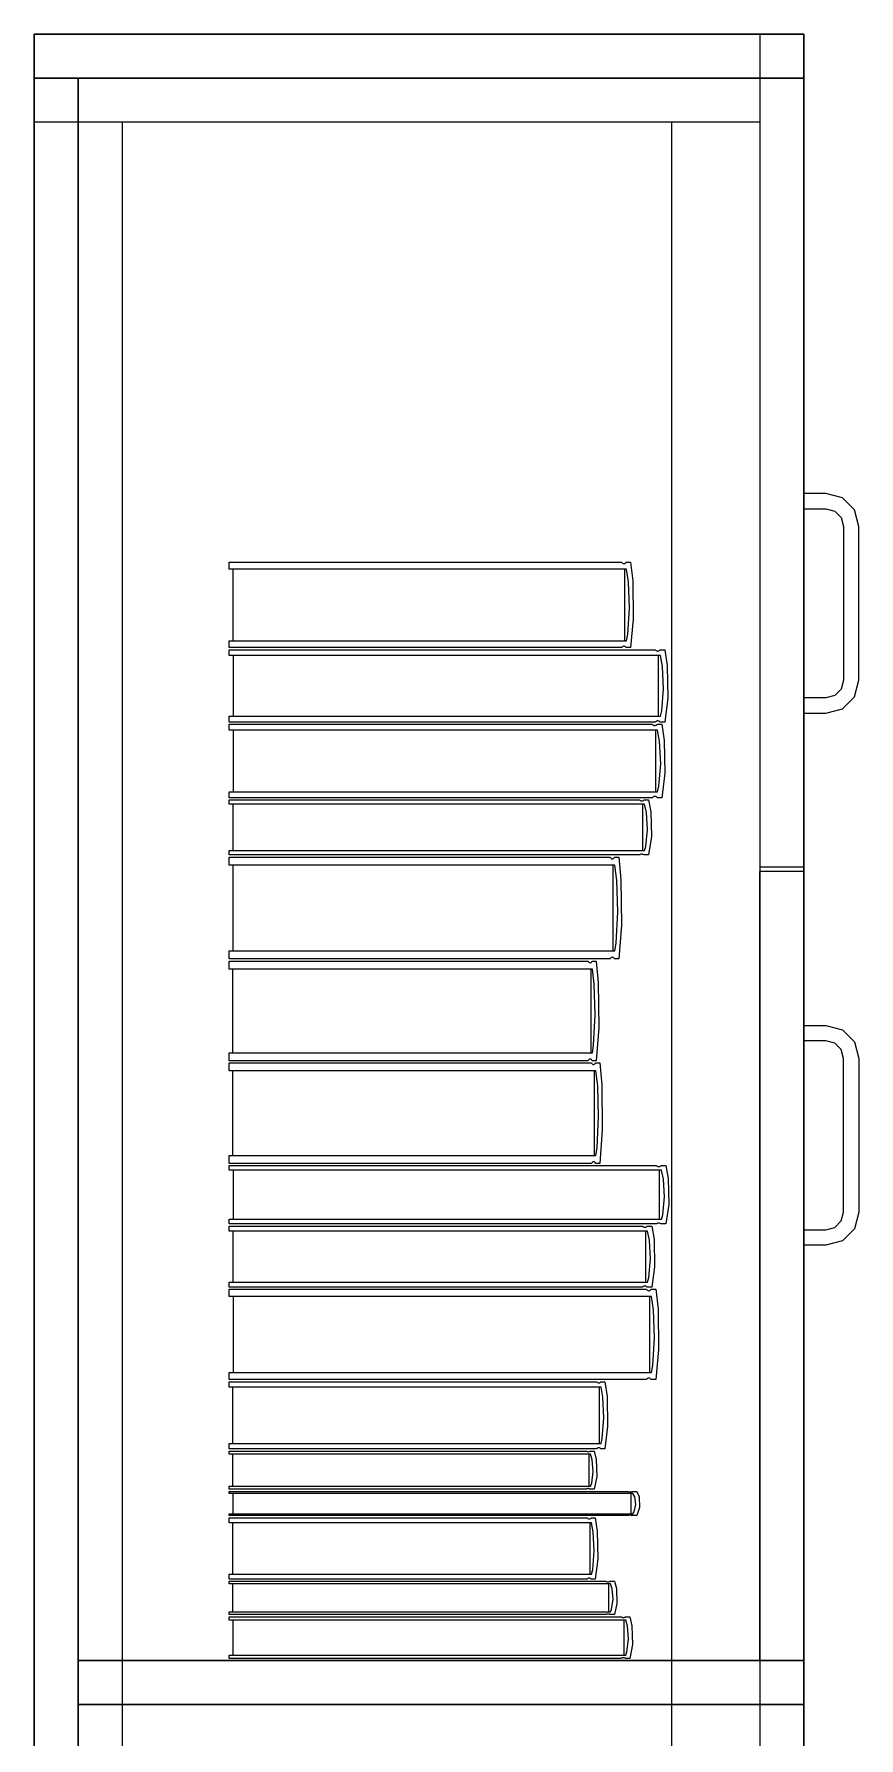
# Model space of a CAD drawing. Header units: inches. Extents: x -19 to 5698, y -728 to 92.
# Drawn here: x 292.311 to 292.686, y 19.689 to 20.464 of the extents above; entities that cross this region are included whole.
import ezdxf

# ---------------------------------------------------------------- set-up
doc = ezdxf.new("R2010")
doc.units = ezdxf.units.IN
doc.header["$MEASUREMENT"] = 0
doc.set_wipeout_variables(frame=1)
doc.linetypes.add('Wipeout_Contour', pattern=[1, 0, -1])
doc.layers.add('Interior - Mobiliario', color=7, linetype='Continuous')

msp = doc.modelspace()

# ---------------------------------------------------------------- linework, layer by layer
at = {"layer": 'Interior - Mobiliario', "color": 175, "linetype": 'Continuous', "lineweight": 13}
for p, q in [((292.33073, 20.44376), (292.64073, 20.44376)), ((292.33073, 18.98376), (292.33073, 20.44376)), ((292.64073, 20.44376), (292.64073, 18.98376)), ((292.35073, 20.42376), (292.60073, 20.42376)), ((292.60073, 20.42376), (292.64073, 20.42376)), ((292.67073, 20.25476), (292.66073, 20.25476)), ((292.66073, 20.25476), (292.66073, 20.24776)), ((292.66073, 20.24776), (292.67073, 20.24776)), ((292.67823, 20.25275), (292.67073, 20.25476)), ((292.67073, 20.24776), (292.67473, 20.24668)), ((292.68372, 20.24726), (292.67823, 20.25275)), ((292.67473, 20.24668), (292.67766, 20.24376)), ((292.67766, 20.24376), (292.67873, 20.23976)), ((292.68573, 20.23976), (292.68372, 20.24726)), ((292.67873, 20.23976), (292.67873, 20.16976)), ((292.68573, 20.16976), (292.68573, 20.23976)), ((292.39938, 20.22037), (292.39938, 20.22348)), ((292.39938, 20.22348), (292.57791, 20.22348)), ((292.58009, 20.22037), (292.39938, 20.22037)), ((292.40121, 20.18772), (292.40121, 20.22037)), ((292.57791, 20.22348), (292.57806, 20.22327)), ((292.57806, 20.22327), (292.5783, 20.22305)), ((292.5783, 20.22305), (292.57855, 20.2229)), ((292.57855, 20.2229), (292.57882, 20.22283)), ((292.57882, 20.22283), (292.57908, 20.22284)), ((292.57908, 20.22284), (292.57935, 20.22293)), ((292.57918, 20.22037), (292.57918, 20.18772)), ((292.57935, 20.22293), (292.5796, 20.22309)), ((292.5796, 20.22309), (292.57983, 20.22333)), ((292.57983, 20.22333), (292.57993, 20.22348)), ((292.57993, 20.22348), (292.58192, 20.22348)), ((292.58093, 20.21455), (292.58009, 20.22037)), ((292.58192, 20.22348), (292.58291, 20.21496)), ((292.58139, 20.20259), (292.58093, 20.21455)), ((292.58291, 20.21496), (292.58314, 20.19757)), ((292.58063, 20.19067), (292.58139, 20.20259)), ((292.58314, 20.19757), (292.58192, 20.18461)), ((292.39938, 20.18461), (292.39938, 20.18772)), ((292.39938, 20.18772), (292.58009, 20.18772)), ((292.58009, 20.18772), (292.58063, 20.19067)), ((292.57791, 20.18461), (292.39938, 20.18461)), ((292.39938, 20.18098), (292.39938, 20.18361)), ((292.39938, 20.18361), (292.59315, 20.18361)), ((292.59551, 20.18098), (292.39938, 20.18098)), ((292.40137, 20.15337), (292.40137, 20.18098)), ((292.57801, 20.18476), (292.57791, 20.18461)), ((292.57824, 20.185), (292.57801, 20.18476)), ((292.57849, 20.18516), (292.57824, 20.185)), ((292.57876, 20.18525), (292.57849, 20.18516)), ((292.57903, 20.18526), (292.57876, 20.18525)), ((292.57929, 20.18519), (292.57903, 20.18526)), ((292.57955, 20.18504), (292.57929, 20.18519)), ((292.57978, 20.18482), (292.57955, 20.18504)), ((292.57993, 20.18461), (292.57978, 20.18482)), ((292.58192, 20.18461), (292.57993, 20.18461)), ((292.59315, 20.18361), (292.59331, 20.18343)), ((292.59331, 20.18343), (292.59357, 20.18325)), ((292.59357, 20.18325), (292.59384, 20.18312)), ((292.59384, 20.18312), (292.59413, 20.18306)), ((292.59413, 20.18306), (292.59442, 20.18307)), ((292.59442, 20.18307), (292.59471, 20.18314)), ((292.59452, 20.18098), (292.59452, 20.15337)), ((292.59471, 20.18314), (292.59498, 20.18328)), ((292.59498, 20.18328), (292.59523, 20.18348)), ((292.59523, 20.18348), (292.59534, 20.18361)), ((292.59534, 20.18361), (292.5975, 20.18361)), ((292.59643, 20.17606), (292.59551, 20.18098)), ((292.5975, 20.18361), (292.59858, 20.1764)), ((292.59693, 20.16594), (292.59643, 20.17606)), ((292.59858, 20.1764), (292.59883, 20.1617)), ((292.5961, 20.15586), (292.59693, 20.16594)), ((292.67473, 20.16283), (292.67073, 20.16176)), ((292.67766, 20.16576), (292.67473, 20.16283)), ((292.67873, 20.16976), (292.67766, 20.16576)), ((292.68372, 20.16226), (292.68573, 20.16976)), ((292.59551, 20.15337), (292.5961, 20.15586)), ((292.59883, 20.1617), (292.5975, 20.15074)), ((292.67073, 20.16176), (292.66073, 20.16176)), ((292.66073, 20.16176), (292.66073, 20.15476)), ((292.66073, 20.15476), (292.67073, 20.15476)), ((292.67073, 20.15476), (292.67823, 20.15676)), ((292.67823, 20.15676), (292.68372, 20.16226)), ((292.39938, 20.15074), (292.39938, 20.15337)), ((292.39938, 20.15337), (292.59551, 20.15337)), ((292.59315, 20.15074), (292.39938, 20.15074)), ((292.39938, 20.14707), (292.39938, 20.14974)), ((292.39938, 20.14974), (292.59187, 20.14974)), ((292.59422, 20.14707), (292.39938, 20.14707)), ((292.40135, 20.11902), (292.40135, 20.14707)), ((292.59187, 20.14974), (292.59203, 20.14956)), ((292.59203, 20.14956), (292.59228, 20.14937)), ((292.59228, 20.14937), (292.59256, 20.14924)), ((292.59256, 20.14924), (292.59284, 20.14918)), ((292.59284, 20.14918), (292.59313, 20.14919)), ((292.59313, 20.14919), (292.59342, 20.14927)), ((292.59326, 20.15087), (292.59315, 20.15074)), ((292.59323, 20.14707), (292.59323, 20.11902)), ((292.59351, 20.15107), (292.59326, 20.15087)), ((292.59342, 20.14927), (292.59369, 20.14941)), ((292.59378, 20.15121), (292.59351, 20.15107)), ((292.59369, 20.14941), (292.59394, 20.14961)), ((292.59407, 20.15128), (292.59378, 20.15121)), ((292.59394, 20.14961), (292.59405, 20.14974)), ((292.59405, 20.14974), (292.59619, 20.14974)), ((292.59436, 20.15129), (292.59407, 20.15128)), ((292.59512, 20.14207), (292.59422, 20.14707)), ((292.59465, 20.15123), (292.59436, 20.15129)), ((292.59492, 20.1511), (292.59465, 20.15123)), ((292.59518, 20.15092), (292.59492, 20.1511)), ((292.59534, 20.15074), (292.59518, 20.15092)), ((292.5975, 20.15074), (292.59534, 20.15074)), ((292.59619, 20.14974), (292.59726, 20.14242)), ((292.59562, 20.13179), (292.59512, 20.14207)), ((292.59726, 20.14242), (292.59751, 20.12748)), ((292.5948, 20.12155), (292.59562, 20.13179)), ((292.59751, 20.12748), (292.59619, 20.11634)), ((292.39938, 20.11634), (292.39938, 20.11902)), ((292.39938, 20.11902), (292.59422, 20.11902)), ((292.59187, 20.11634), (292.39938, 20.11634)), ((292.59198, 20.11647), (292.59187, 20.11634)), ((292.59222, 20.11668), (292.59198, 20.11647)), ((292.5925, 20.11682), (292.59222, 20.11668)), ((292.59278, 20.1169), (292.5925, 20.11682)), ((292.59307, 20.1169), (292.59278, 20.1169)), ((292.59336, 20.11684), (292.59307, 20.1169)), ((292.59363, 20.11671), (292.59336, 20.11684)), ((292.59388, 20.11652), (292.59363, 20.11671)), ((292.59405, 20.11634), (292.59388, 20.11652)), ((292.59619, 20.11634), (292.59405, 20.11634)), ((292.59422, 20.11902), (292.5948, 20.12155)), ((292.39938, 20.11334), (292.39938, 20.11534)), ((292.39938, 20.11534), (292.58596, 20.11534)), ((292.58824, 20.11334), (292.39938, 20.11334)), ((292.40129, 20.09229), (292.40129, 20.11334)), ((292.58596, 20.11534), (292.58611, 20.11521)), ((292.58611, 20.11521), (292.58636, 20.11507)), ((292.58636, 20.11507), (292.58663, 20.11497)), ((292.58663, 20.11497), (292.5869, 20.11493)), ((292.5869, 20.11493), (292.58718, 20.11493)), ((292.58718, 20.11493), (292.58746, 20.11499)), ((292.58728, 20.11334), (292.58728, 20.09229)), ((292.58746, 20.11499), (292.58772, 20.1151)), ((292.58772, 20.1151), (292.58796, 20.11525)), ((292.58796, 20.11525), (292.58807, 20.11534)), ((292.58807, 20.11534), (292.59014, 20.11534)), ((292.58911, 20.10959), (292.58824, 20.11334)), ((292.5896, 20.10187), (292.58911, 20.10959)), ((292.59014, 20.11534), (292.59119, 20.10985)), ((292.59119, 20.10985), (292.59142, 20.09864)), ((292.5888, 20.09419), (292.5896, 20.10187)), ((292.58824, 20.09229), (292.5888, 20.09419)), ((292.59142, 20.09864), (292.59014, 20.09029)), ((292.39938, 20.09029), (292.39938, 20.09229)), ((292.39938, 20.09229), (292.58824, 20.09229)), ((292.58596, 20.09029), (292.39938, 20.09029)), ((292.39938, 20.08558), (292.39938, 20.08929)), ((292.39938, 20.08929), (292.57269, 20.08929)), ((292.57481, 20.08558), (292.39938, 20.08558)), ((292.40116, 20.04668), (292.40116, 20.08558)), ((292.57269, 20.08929), (292.57284, 20.08904)), ((292.57284, 20.08904), (292.57306, 20.08877)), ((292.57306, 20.08877), (292.57331, 20.0886)), ((292.57331, 20.0886), (292.57357, 20.08851)), ((292.57357, 20.08851), (292.57383, 20.08852)), ((292.57383, 20.08852), (292.57409, 20.08863)), ((292.57392, 20.08558), (292.57392, 20.04668)), ((292.57409, 20.08863), (292.57433, 20.08882)), ((292.57433, 20.08882), (292.57455, 20.08911)), ((292.57455, 20.08911), (292.57465, 20.08929)), ((292.57465, 20.08929), (292.57658, 20.08929)), ((292.57562, 20.07865), (292.57481, 20.08558)), ((292.57658, 20.08929), (292.57755, 20.07913)), ((292.58606, 20.09038), (292.58596, 20.09029)), ((292.5863, 20.09054), (292.58606, 20.09038)), ((292.58657, 20.09064), (292.5863, 20.09054)), ((292.58684, 20.0907), (292.58657, 20.09064)), ((292.58712, 20.0907), (292.58684, 20.0907)), ((292.5874, 20.09066), (292.58712, 20.0907)), ((292.58767, 20.09056), (292.5874, 20.09066)), ((292.58791, 20.09042), (292.58767, 20.09056)), ((292.58807, 20.09029), (292.58791, 20.09042)), ((292.59014, 20.09029), (292.58807, 20.09029)), ((292.57607, 20.06439), (292.57562, 20.07865)), ((292.57755, 20.07913), (292.57777, 20.05842)), ((292.66073, 20.08476), (292.64073, 20.08476)), ((292.66073, 20.08276), (292.64073, 20.08276)), ((292.57533, 20.05019), (292.57607, 20.06439)), ((292.57777, 20.05842), (292.57658, 20.04298)), ((292.39938, 20.04298), (292.39938, 20.04668)), ((292.39938, 20.04668), (292.57481, 20.04668)), ((292.57481, 20.04668), (292.57533, 20.05019)), ((292.57269, 20.04298), (292.39938, 20.04298)), ((292.39938, 20.03835), (292.39938, 20.04198)), ((292.39938, 20.04198), (292.56264, 20.04198)), ((292.56464, 20.03835), (292.39938, 20.03835)), ((292.40105, 20.00032), (292.40105, 20.03835)), ((292.56264, 20.04198), (292.56278, 20.04173)), ((292.56278, 20.04173), (292.563, 20.04148)), ((292.563, 20.04148), (292.56323, 20.0413)), ((292.56323, 20.0413), (292.56347, 20.04122)), ((292.56347, 20.04122), (292.56372, 20.04123)), ((292.56372, 20.04123), (292.56396, 20.04133)), ((292.5638, 20.03835), (292.5638, 20.00032)), ((292.56396, 20.04133), (292.56419, 20.04153)), ((292.56419, 20.04153), (292.5644, 20.0418)), ((292.5644, 20.0418), (292.56449, 20.04198)), ((292.56449, 20.04198), (292.56631, 20.04198)), ((292.5654, 20.03157), (292.56464, 20.03835)), ((292.56631, 20.04198), (292.56722, 20.03205)), ((292.57279, 20.04316), (292.57269, 20.04298)), ((292.57301, 20.04344), (292.57279, 20.04316)), ((292.57326, 20.04363), (292.57301, 20.04344)), ((292.57351, 20.04374), (292.57326, 20.04363)), ((292.57377, 20.04375), (292.57351, 20.04374)), ((292.57403, 20.04367), (292.57377, 20.04375)), ((292.57428, 20.04349), (292.57403, 20.04367)), ((292.57451, 20.04323), (292.57428, 20.04349)), ((292.57465, 20.04298), (292.57451, 20.04323)), ((292.57658, 20.04298), (292.57465, 20.04298)), ((292.56583, 20.01763), (292.5654, 20.03157)), ((292.56722, 20.03205), (292.56743, 20.01179)), ((292.56513, 20.00375), (292.56583, 20.01763)), ((292.56743, 20.01179), (292.56631, 19.99669)), ((292.66073, 20.01276), (292.67073, 20.01276)), ((292.66073, 20.00576), (292.66073, 20.01276)), ((292.67073, 20.01276), (292.67823, 20.01075)), ((292.67823, 20.01075), (292.68372, 20.00526)), ((292.39938, 19.99669), (292.39938, 20.00032)), ((292.39938, 20.00032), (292.56464, 20.00032)), ((292.56464, 20.00032), (292.56513, 20.00375)), ((292.67073, 20.00576), (292.66073, 20.00576)), ((292.67473, 20.00468), (292.67073, 20.00576)), ((292.67766, 20.00176), (292.67473, 20.00468)), ((292.67873, 19.99776), (292.67766, 20.00176)), ((292.68372, 20.00526), (292.68573, 19.99776)), ((292.56264, 19.99669), (292.39938, 19.99669)), ((292.39938, 19.99203), (292.39938, 19.99569)), ((292.39938, 19.99569), (292.56418, 19.99569)), ((292.56619, 19.99203), (292.39938, 19.99203)), ((292.40107, 19.95362), (292.40107, 19.99203)), ((292.56274, 19.99687), (292.56264, 19.99669)), ((292.56295, 19.99714), (292.56274, 19.99687)), ((292.56318, 19.99734), (292.56295, 19.99714)), ((292.56342, 19.99744), (292.56318, 19.99734)), ((292.56366, 19.99745), (292.56342, 19.99744)), ((292.56391, 19.99737), (292.56366, 19.99745)), ((292.56414, 19.99719), (292.56391, 19.99737)), ((292.56435, 19.99694), (292.56414, 19.99719)), ((292.56418, 19.99569), (292.56432, 19.99545)), ((292.56432, 19.99545), (292.56453, 19.99519)), ((292.56449, 19.99669), (292.56435, 19.99694)), ((292.56631, 19.99669), (292.56449, 19.99669)), ((292.56453, 19.99519), (292.56477, 19.99501)), ((292.56477, 19.99501), (292.56501, 19.99493)), ((292.56501, 19.99493), (292.56526, 19.99494)), ((292.56526, 19.99494), (292.56551, 19.99504)), ((292.56535, 19.99203), (292.56535, 19.95362)), ((292.56551, 19.99504), (292.56574, 19.99524)), ((292.56574, 19.99524), (292.56595, 19.99552)), ((292.56595, 19.99552), (292.56604, 19.99569)), ((292.56604, 19.99569), (292.56788, 19.99569)), ((292.56696, 19.98519), (292.56619, 19.99203)), ((292.56788, 19.99569), (292.5688, 19.98566)), ((292.67873, 19.92776), (292.67873, 19.99776)), ((292.68573, 19.99776), (292.68573, 19.92776)), ((292.56739, 19.97111), (292.56696, 19.98519)), ((292.5688, 19.98566), (292.56901, 19.96521)), ((292.56669, 19.95709), (292.56739, 19.97111)), ((292.56901, 19.96521), (292.56788, 19.94997)), ((292.39938, 19.94997), (292.39938, 19.95362)), ((292.39938, 19.95362), (292.56619, 19.95362)), ((292.56619, 19.95362), (292.56669, 19.95709)), ((292.56418, 19.94997), (292.39938, 19.94997)), ((292.39938, 19.94684), (292.39938, 19.94897)), ((292.39938, 19.94897), (292.5936, 19.94897)), ((292.59597, 19.94684), (292.39938, 19.94684)), ((292.40137, 19.92452), (292.40137, 19.94684)), ((292.56427, 19.95014), (292.56418, 19.94997)), ((292.56448, 19.95042), (292.56427, 19.95014)), ((292.56472, 19.95061), (292.56448, 19.95042)), ((292.56496, 19.95072), (292.56472, 19.95061)), ((292.56521, 19.95073), (292.56496, 19.95072)), ((292.56545, 19.95065), (292.56521, 19.95073)), ((292.56569, 19.95047), (292.56545, 19.95065)), ((292.5659, 19.95021), (292.56569, 19.95047)), ((292.56604, 19.94997), (292.5659, 19.95021)), ((292.56788, 19.94997), (292.56604, 19.94997)), ((292.5936, 19.94897), (292.59376, 19.94882)), ((292.59376, 19.94882), (292.59402, 19.94867)), ((292.59402, 19.94867), (292.5943, 19.94857)), ((292.5943, 19.94857), (292.59459, 19.94852)), ((292.59459, 19.94852), (292.59488, 19.94853)), ((292.59488, 19.94853), (292.59517, 19.94859)), ((292.59498, 19.94684), (292.59498, 19.92452)), ((292.59517, 19.94859), (292.59544, 19.9487)), ((292.59544, 19.9487), (292.59569, 19.94886)), ((292.59569, 19.94886), (292.5958, 19.94897)), ((292.5958, 19.94897), (292.59796, 19.94897)), ((292.59689, 19.94286), (292.59597, 19.94684)), ((292.59796, 19.94897), (292.59905, 19.94314)), ((292.59739, 19.93468), (292.59689, 19.94286)), ((292.59905, 19.94314), (292.59929, 19.93126)), ((292.59656, 19.92654), (292.59739, 19.93468)), ((292.59929, 19.93126), (292.59796, 19.9224)), ((292.39938, 19.9224), (292.39938, 19.92452)), ((292.39938, 19.92452), (292.59597, 19.92452)), ((292.5936, 19.9224), (292.39938, 19.9224)), ((292.59371, 19.9225), (292.5936, 19.9224)), ((292.59396, 19.92266), (292.59371, 19.9225)), ((292.59424, 19.92277), (292.59396, 19.92266)), ((292.59452, 19.92283), (292.59424, 19.92277)), ((292.59482, 19.92284), (292.59452, 19.92283)), ((292.5951, 19.92279), (292.59482, 19.92284)), ((292.59538, 19.92269), (292.5951, 19.92279)), ((292.59564, 19.92254), (292.59538, 19.92269)), ((292.5958, 19.9224), (292.59564, 19.92254)), ((292.59796, 19.9224), (292.5958, 19.9224)), ((292.59597, 19.92452), (292.59656, 19.92654)), ((292.67473, 19.92083), (292.67766, 19.92376)), ((292.67766, 19.92376), (292.67873, 19.92776)), ((292.68573, 19.92776), (292.68372, 19.92026)), ((292.39938, 19.91918), (292.39938, 19.9214)), ((292.39938, 19.9214), (292.58733, 19.9214)), ((292.58962, 19.91918), (292.39938, 19.91918)), ((292.40131, 19.89594), (292.40131, 19.91918)), ((292.58733, 19.9214), (292.58748, 19.92125)), ((292.58748, 19.92125), (292.58773, 19.92109)), ((292.58773, 19.92109), (292.588, 19.92098)), ((292.588, 19.92098), (292.58828, 19.92093)), ((292.58828, 19.92093), (292.58856, 19.92094)), ((292.58856, 19.92094), (292.58884, 19.921)), ((292.58866, 19.91918), (292.58866, 19.89594)), ((292.58884, 19.921), (292.5891, 19.92112)), ((292.5891, 19.92112), (292.58935, 19.92129)), ((292.58935, 19.92129), (292.58945, 19.9214)), ((292.58945, 19.9214), (292.59154, 19.9214)), ((292.5905, 19.91504), (292.58962, 19.91918)), ((292.59099, 19.90652), (292.5905, 19.91504)), ((292.59154, 19.9214), (292.59259, 19.91533)), ((292.59259, 19.91533), (292.59283, 19.90295)), ((292.66073, 19.91976), (292.67073, 19.91976)), ((292.66073, 19.91276), (292.66073, 19.91976)), ((292.67073, 19.91976), (292.67473, 19.92083)), ((292.67823, 19.91476), (292.67073, 19.91276)), ((292.68372, 19.92026), (292.67823, 19.91476)), ((292.59019, 19.89804), (292.59099, 19.90652)), ((292.67073, 19.91276), (292.66073, 19.91276)), ((292.59283, 19.90295), (292.59154, 19.89373)), ((292.39938, 19.89373), (292.39938, 19.89594)), ((292.39938, 19.89594), (292.58962, 19.89594)), ((292.58733, 19.89373), (292.39938, 19.89373)), ((292.39938, 19.88944), (292.39938, 19.89273)), ((292.39938, 19.89273), (292.58913, 19.89273)), ((292.58743, 19.89383), (292.58733, 19.89373)), ((292.58767, 19.894), (292.58743, 19.89383)), ((292.58794, 19.89412), (292.58767, 19.894)), ((292.58822, 19.89418), (292.58794, 19.89412)), ((292.5885, 19.89419), (292.58822, 19.89418)), ((292.58878, 19.89414), (292.5885, 19.89419)), ((292.58905, 19.89403), (292.58878, 19.89414)), ((292.58929, 19.89387), (292.58905, 19.89403)), ((292.58913, 19.89273), (292.58929, 19.89251)), ((292.58945, 19.89373), (292.58929, 19.89387)), ((292.58929, 19.89251), (292.58954, 19.89227)), ((292.59154, 19.89373), (292.58945, 19.89373)), ((292.58954, 19.89227), (292.58981, 19.89211)), ((292.58962, 19.89594), (292.59019, 19.89804)), ((292.58981, 19.89211), (292.59009, 19.89204)), ((292.59009, 19.89204), (292.59037, 19.89205)), ((292.59037, 19.89205), (292.59066, 19.89214)), ((292.59066, 19.89214), (292.59092, 19.89232)), ((292.59092, 19.89232), (292.59117, 19.89257)), ((292.59117, 19.89257), (292.59127, 19.89273)), ((292.59127, 19.89273), (292.59338, 19.89273)), ((292.59338, 19.89273), (292.59444, 19.8837)), ((292.59144, 19.88944), (292.39938, 19.88944)), ((292.40132, 19.85488), (292.40132, 19.88944)), ((292.59047, 19.88944), (292.59047, 19.85488)), ((292.59234, 19.88328), (292.59144, 19.88944)), ((292.59283, 19.87061), (292.59234, 19.88328)), ((292.59444, 19.8837), (292.59469, 19.86531)), ((292.59202, 19.858), (292.59283, 19.87061)), ((292.59469, 19.86531), (292.59338, 19.85159)), ((292.39938, 19.85159), (292.39938, 19.85488)), ((292.39938, 19.85488), (292.59144, 19.85488)), ((292.59003, 19.85227), (292.58975, 19.85218)), ((292.59031, 19.85228), (292.59003, 19.85227)), ((292.59059, 19.8522), (292.59031, 19.85228)), ((292.59144, 19.85488), (292.59202, 19.858)), ((292.58913, 19.85159), (292.39938, 19.85159)), ((292.39938, 19.84815), (292.39938, 19.85059)), ((292.39938, 19.85059), (292.56653, 19.85059)), ((292.56857, 19.84815), (292.39938, 19.84815)), ((292.40109, 19.82252), (292.40109, 19.84815)), ((292.56653, 19.85059), (292.56667, 19.85043)), ((292.56667, 19.85043), (292.56689, 19.85025)), ((292.56689, 19.85025), (292.56712, 19.85014)), ((292.56712, 19.85014), (292.56737, 19.85008)), ((292.56737, 19.85008), (292.56763, 19.85009)), ((292.56763, 19.85009), (292.56787, 19.85016)), ((292.56771, 19.84815), (292.56771, 19.82252)), ((292.56787, 19.85016), (292.56811, 19.85029)), ((292.56811, 19.85029), (292.56832, 19.85047)), ((292.56832, 19.85047), (292.56842, 19.85059)), ((292.56842, 19.85059), (292.57028, 19.85059)), ((292.56935, 19.84358), (292.56857, 19.84815)), ((292.57028, 19.85059), (292.57121, 19.8439)), ((292.58923, 19.85175), (292.58913, 19.85159)), ((292.58948, 19.852), (292.58923, 19.85175)), ((292.58975, 19.85218), (292.58948, 19.852)), ((292.59086, 19.85205), (292.59059, 19.8522)), ((292.59111, 19.85181), (292.59086, 19.85205)), ((292.59127, 19.85159), (292.59111, 19.85181)), ((292.59338, 19.85159), (292.59127, 19.85159)), ((292.56979, 19.83419), (292.56935, 19.84358)), ((292.57121, 19.8439), (292.57142, 19.83026)), ((292.56907, 19.82484), (292.56979, 19.83419)), ((292.57142, 19.83026), (292.57028, 19.82008)), ((292.39938, 19.82008), (292.39938, 19.82252)), ((292.39938, 19.82252), (292.56857, 19.82252)), ((292.56857, 19.82252), (292.56907, 19.82484)), ((292.56653, 19.82008), (292.39938, 19.82008)), ((292.39938, 19.81769), (292.39938, 19.81908)), ((292.39938, 19.81908), (292.56176, 19.81908)), ((292.56374, 19.81769), (292.39938, 19.81769)), ((292.40104, 19.80311), (292.40104, 19.81769)), ((292.56176, 19.81908), (292.5619, 19.81899)), ((292.5619, 19.81899), (292.56211, 19.81889)), ((292.56211, 19.81889), (292.56234, 19.81882)), ((292.56234, 19.81882), (292.56258, 19.81879)), ((292.56258, 19.81879), (292.56283, 19.8188)), ((292.56283, 19.8188), (292.56307, 19.81884)), ((292.56291, 19.81769), (292.56291, 19.80311)), ((292.56307, 19.81884), (292.5633, 19.81891)), ((292.5633, 19.81891), (292.56351, 19.81902)), ((292.56351, 19.81902), (292.5636, 19.81908)), ((292.5636, 19.81908), (292.5654, 19.81908)), ((292.56451, 19.81509), (292.56374, 19.81769)), ((292.56493, 19.80975), (292.56451, 19.81509)), ((292.5654, 19.81908), (292.56631, 19.81528)), ((292.56631, 19.81528), (292.56652, 19.80751)), ((292.56662, 19.8202), (292.56653, 19.82008)), ((292.56684, 19.82039), (292.56662, 19.8202)), ((292.56707, 19.82052), (292.56684, 19.82039)), ((292.56732, 19.82059), (292.56707, 19.82052)), ((292.56757, 19.82059), (292.56732, 19.82059)), ((292.56782, 19.82054), (292.56757, 19.82059)), ((292.56806, 19.82042), (292.56782, 19.82054)), ((292.56828, 19.82025), (292.56806, 19.82042)), ((292.56842, 19.82008), (292.56828, 19.82025)), ((292.57028, 19.82008), (292.56842, 19.82008)), ((292.56424, 19.80443), (292.56493, 19.80975)), ((292.56652, 19.80751), (292.5654, 19.80172)), ((292.39938, 19.80172), (292.39938, 19.80311)), ((292.39938, 19.80311), (292.56374, 19.80311)), ((292.56176, 19.80172), (292.39938, 19.80172)), ((292.39938, 19.79984), (292.39938, 19.80072)), ((292.39938, 19.80072), (292.58072, 19.80072)), ((292.58293, 19.79984), (292.39938, 19.79984)), ((292.40124, 19.79059), (292.40124, 19.79984)), ((292.56185, 19.80179), (292.56176, 19.80172)), ((292.56206, 19.80189), (292.56185, 19.80179)), ((292.56229, 19.80197), (292.56206, 19.80189)), ((292.56253, 19.80201), (292.56229, 19.80197)), ((292.56277, 19.80201), (292.56253, 19.80201)), ((292.56302, 19.80198), (292.56277, 19.80201)), ((292.56325, 19.80191), (292.56302, 19.80198)), ((292.56346, 19.80181), (292.56325, 19.80191)), ((292.5636, 19.80172), (292.56346, 19.80181)), ((292.5654, 19.80172), (292.5636, 19.80172)), ((292.56374, 19.80311), (292.56424, 19.80443)), ((292.58072, 19.80072), (292.58087, 19.80066)), ((292.58087, 19.80066), (292.58111, 19.8006)), ((292.58111, 19.8006), (292.58137, 19.80056)), ((292.58137, 19.80056), (292.58164, 19.80054)), ((292.58164, 19.80054), (292.58191, 19.80054)), ((292.58191, 19.80054), (292.58218, 19.80057)), ((292.58201, 19.79984), (292.58201, 19.79059)), ((292.58218, 19.80057), (292.58243, 19.80061)), ((292.58243, 19.80061), (292.58267, 19.80068)), ((292.58267, 19.80068), (292.58277, 19.80072)), ((292.58277, 19.80072), (292.58479, 19.80072)), ((292.58378, 19.79819), (292.58293, 19.79984)), ((292.58426, 19.7948), (292.58378, 19.79819)), ((292.58479, 19.80072), (292.5858, 19.79831)), ((292.5858, 19.79831), (292.58603, 19.79338)), ((292.39938, 19.78971), (292.39938, 19.79059)), ((292.39938, 19.79059), (292.58293, 19.79059)), ((292.58293, 19.79059), (292.58348, 19.79142)), ((292.58348, 19.79142), (292.58426, 19.7948)), ((292.58603, 19.79338), (292.58479, 19.78971)), ((292.58072, 19.78971), (292.39938, 19.78971)), ((292.39938, 19.78648), (292.39938, 19.78871)), ((292.39938, 19.78871), (292.56221, 19.78871)), ((292.5642, 19.78648), (292.39938, 19.78648)), ((292.40105, 19.76306), (292.40105, 19.78648)), ((292.56221, 19.78871), (292.56235, 19.78856)), ((292.56235, 19.78856), (292.56256, 19.7884)), ((292.56256, 19.7884), (292.5628, 19.78829)), ((292.5628, 19.78829), (292.56304, 19.78824)), ((292.56304, 19.78824), (292.56328, 19.78825)), ((292.56328, 19.78825), (292.56352, 19.78831)), ((292.56337, 19.78648), (292.56337, 19.76306)), ((292.56352, 19.78831), (292.56375, 19.78843)), ((292.56375, 19.78843), (292.56396, 19.7886)), ((292.56396, 19.7886), (292.56406, 19.78871)), ((292.56406, 19.78871), (292.56587, 19.78871)), ((292.56497, 19.7823), (292.5642, 19.78648)), ((292.56587, 19.78871), (292.56678, 19.78259)), ((292.56678, 19.78259), (292.56698, 19.77013)), ((292.58082, 19.78975), (292.58072, 19.78971)), ((292.58105, 19.78982), (292.58082, 19.78975)), ((292.58131, 19.78986), (292.58105, 19.78982)), ((292.58158, 19.78989), (292.58131, 19.78986)), ((292.58185, 19.78989), (292.58158, 19.78989)), ((292.58212, 19.78987), (292.58185, 19.78989)), ((292.58238, 19.78983), (292.58212, 19.78987)), ((292.58262, 19.78977), (292.58238, 19.78983)), ((292.58277, 19.78971), (292.58262, 19.78977)), ((292.58479, 19.78971), (292.58277, 19.78971)), ((292.56539, 19.77372), (292.56497, 19.7823)), ((292.56469, 19.76517), (292.56539, 19.77372)), ((292.56698, 19.77013), (292.56587, 19.76083)), ((292.39938, 19.76083), (292.39938, 19.76306)), ((292.39938, 19.76306), (292.5642, 19.76306)), ((292.56221, 19.76083), (292.39938, 19.76083)), ((292.39938, 19.75862), (292.39938, 19.75983)), ((292.39938, 19.75983), (292.57071, 19.75983)), ((292.5623, 19.76094), (292.56221, 19.76083)), ((292.56251, 19.76111), (292.5623, 19.76094)), ((292.56274, 19.76122), (292.56251, 19.76111)), ((292.56298, 19.76129), (292.56274, 19.76122)), ((292.56323, 19.76129), (292.56298, 19.76129)), ((292.56347, 19.76124), (292.56323, 19.76129)), ((292.5637, 19.76114), (292.56347, 19.76124)), ((292.56392, 19.76098), (292.5637, 19.76114)), ((292.56406, 19.76083), (292.56392, 19.76098)), ((292.56587, 19.76083), (292.56406, 19.76083)), ((292.5642, 19.76306), (292.56469, 19.76517)), ((292.57071, 19.75983), (292.57085, 19.75975)), ((292.57085, 19.75975), (292.57107, 19.75966)), ((292.57107, 19.75966), (292.57132, 19.7596)), ((292.57132, 19.7596), (292.57157, 19.75958)), ((292.57157, 19.75958), (292.57183, 19.75958)), ((292.57183, 19.75958), (292.57209, 19.75961)), ((292.57209, 19.75961), (292.57233, 19.75968)), ((292.57233, 19.75968), (292.57255, 19.75977)), ((292.57255, 19.75977), (292.57265, 19.75983)), ((292.57265, 19.75983), (292.57455, 19.75983)), ((292.57455, 19.75983), (292.57551, 19.75651)), ((292.5728, 19.75862), (292.39938, 19.75862)), ((292.40114, 19.74591), (292.40114, 19.75862)), ((292.57192, 19.75862), (292.57192, 19.74591)), ((292.5736, 19.75635), (292.5728, 19.75862)), ((292.57332, 19.74706), (292.57405, 19.7517)), ((292.57405, 19.7517), (292.5736, 19.75635)), ((292.57551, 19.75651), (292.57573, 19.74975)), ((292.39938, 19.7447), (292.39938, 19.74591)), ((292.39938, 19.74591), (292.5728, 19.74591)), ((292.57071, 19.7447), (292.39938, 19.7447)), ((292.5708, 19.74476), (292.57071, 19.7447)), ((292.57102, 19.74485), (292.5708, 19.74476)), ((292.57126, 19.74492), (292.57102, 19.74485)), ((292.57152, 19.74495), (292.57126, 19.74492)), ((292.57178, 19.74495), (292.57152, 19.74495)), ((292.57203, 19.74493), (292.57178, 19.74495)), ((292.57227, 19.74487), (292.57203, 19.74493)), ((292.5725, 19.74478), (292.57227, 19.74487)), ((292.57265, 19.7447), (292.5725, 19.74478)), ((292.57455, 19.7447), (292.57265, 19.7447)), ((292.5728, 19.74591), (292.57332, 19.74706)), ((292.57573, 19.74975), (292.57455, 19.7447)), ((292.39938, 19.74219), (292.39938, 19.7437)), ((292.39938, 19.7437), (292.57757, 19.7437)), ((292.57975, 19.74219), (292.39938, 19.74219)), ((292.57757, 19.7437), (292.57772, 19.7436)), ((292.57772, 19.7436), (292.57795, 19.74349)), ((292.57795, 19.74349), (292.57821, 19.74342)), ((292.57821, 19.74342), (292.57847, 19.74338)), ((292.57847, 19.74338), (292.57874, 19.74339)), ((292.57874, 19.74339), (292.579, 19.74343)), ((292.579, 19.74343), (292.57926, 19.74351)), ((292.57926, 19.74351), (292.57949, 19.74363)), ((292.57949, 19.74363), (292.57959, 19.7437)), ((292.57959, 19.7437), (292.58157, 19.7437)), ((292.58058, 19.73935), (292.57975, 19.74219)), ((292.58105, 19.73352), (292.58058, 19.73935)), ((292.58157, 19.7437), (292.58256, 19.73955)), ((292.58256, 19.73955), (292.58279, 19.73107)), ((292.58029, 19.72771), (292.58105, 19.73352))]:
    msp.add_line(p, q, dxfattribs=at)

# ---------------------------------------------------------------- next in the draw order: wipeouts: each hides what was drawn before it
at = {"color": 254, "linetype": 'Wipeout_Contour', "lineweight": 0, "ltscale": 9709.011391}
msp.add_wipeout([(292.66073, 19.72376), (292.33073, 19.72376), (292.33073, 19.70376), (292.66073, 19.70376)], dxfattribs=at).dxf.layer = 'Interior - Mobiliario'

# ---------------------------------------------------------------- next in the draw order: linework, layer by layer
at = {"layer": 'Interior - Mobiliario', "color": 175, "linetype": 'Continuous', "lineweight": 13}
for p, q in [((292.35073, 20.42376), (292.35073, 19.00376)), ((292.60073, 19.00376), (292.60073, 20.42376)), ((292.64073, 20.42376), (292.64073, 19.00376)), ((292.64073, 19.72376), (292.64073, 20.08276)), ((292.66073, 19.72376), (292.66073, 20.08276)), ((292.40121, 19.72627), (292.40121, 19.74219)), ((292.57883, 19.74219), (292.57883, 19.72627)), ((292.58279, 19.73107), (292.58157, 19.72476)), ((292.33073, 19.72376), (292.66073, 19.72376)), ((292.33073, 19.70376), (292.33073, 19.72376)), ((292.39938, 19.72476), (292.39938, 19.72627)), ((292.39938, 19.72627), (292.57975, 19.72627)), ((292.57757, 19.72476), (292.39938, 19.72476)), ((292.57767, 19.72483), (292.57757, 19.72476)), ((292.5779, 19.72494), (292.57767, 19.72483)), ((292.57815, 19.72502), (292.5779, 19.72494)), ((292.57841, 19.72507), (292.57815, 19.72502)), ((292.57868, 19.72507), (292.57841, 19.72507)), ((292.57895, 19.72504), (292.57868, 19.72507)), ((292.5792, 19.72497), (292.57895, 19.72504)), ((292.57944, 19.72486), (292.5792, 19.72497)), ((292.57959, 19.72476), (292.57944, 19.72486)), ((292.58157, 19.72476), (292.57959, 19.72476)), ((292.57975, 19.72627), (292.58029, 19.72771)), ((292.66073, 19.72376), (292.64073, 19.72376)), ((292.66073, 19.72376), (292.66073, 19.70376)), ((292.66073, 19.72376), (292.66073, 19.70376)), ((292.66073, 19.70376), (292.33073, 19.70376)), ((292.64073, 19.70376), (292.64073, 19.34476)), ((292.66073, 19.70376), (292.64073, 19.70376)), ((292.66073, 19.70376), (292.66073, 19.34476))]:
    msp.add_line(p, q, dxfattribs=at)
at = {"layer": 'Interior - Mobiliario', "color": 175, "linetype": 'Continuous', "lineweight": 30}
for p, q in [((292.33073, 19.70376), (292.33073, 19.72376)), ((292.66073, 19.72376), (292.33073, 19.72376)), ((292.66073, 19.70376), (292.66073, 19.72376)), ((292.66073, 19.70376), (292.33073, 19.70376))]:
    msp.add_line(p, q, dxfattribs=at)

# ---------------------------------------------------------------- next in the draw order: wipeouts: each hides what was drawn before it
at = {"color": 254, "linetype": 'Wipeout_Contour', "lineweight": 0, "ltscale": 9708.31185}
msp.add_wipeout([(292.33073, 20.44376), (292.31073, 20.44376), (292.31073, 18.98376), (292.33073, 18.98376)], dxfattribs=at).dxf.layer = 'Interior - Mobiliario'

# ---------------------------------------------------------------- next in the draw order: linework, layer by layer
at = {"layer": 'Interior - Mobiliario', "color": 175, "linetype": 'Continuous', "lineweight": 30}
for p, q in [((292.31073, 18.98376), (292.31073, 20.44376)), ((292.33073, 20.44376), (292.31073, 20.44376)), ((292.33073, 18.98376), (292.33073, 20.44376))]:
    msp.add_line(p, q, dxfattribs=at)
at = {"layer": 'Interior - Mobiliario', "color": 175, "linetype": 'Continuous', "lineweight": 13}
for p, q in [((292.31073, 20.44376), (292.33073, 20.44376)), ((292.31073, 18.98376), (292.31073, 20.44376)), ((292.33073, 20.44376), (292.33073, 18.98376)), ((292.31073, 20.42376), (292.35073, 20.42376)), ((292.31073, 19.00376), (292.31073, 20.42376)), ((292.33073, 19.72376), (292.66073, 19.72376)), ((292.33073, 19.70376), (292.33073, 19.72376)), ((292.66073, 19.70376), (292.33073, 19.70376))]:
    msp.add_line(p, q, dxfattribs=at)

# ---------------------------------------------------------------- next in the draw order: wipeouts: each hides what was drawn before it
at = {"color": 254, "linetype": 'Wipeout_Contour', "lineweight": 0, "ltscale": 9708.995885}
msp.add_wipeout([(292.66073, 20.46376), (292.31073, 20.46376), (292.31073, 20.44376), (292.66073, 20.44376)], dxfattribs=at).dxf.layer = 'Interior - Mobiliario'

# ---------------------------------------------------------------- next in the draw order: linework, layer by layer
at = {"layer": 'Interior - Mobiliario', "color": 175, "linetype": 'Continuous', "lineweight": 30}
for p, q in [((292.31073, 20.44376), (292.31073, 20.46376)), ((292.66073, 20.46376), (292.31073, 20.46376)), ((292.66073, 20.44376), (292.66073, 20.46376)), ((292.66073, 20.44376), (292.31073, 20.44376))]:
    msp.add_line(p, q, dxfattribs=at)
at = {"layer": 'Interior - Mobiliario', "color": 175, "linetype": 'Continuous', "lineweight": 13}
for p, q in [((292.31073, 20.46376), (292.66073, 20.46376)), ((292.31073, 20.44376), (292.31073, 20.46376)), ((292.31073, 20.46376), (292.64073, 20.46376)), ((292.31073, 20.42376), (292.31073, 20.46376)), ((292.66073, 20.46376), (292.31073, 20.46376)), ((292.31073, 20.46376), (292.31073, 18.96376)), ((292.64073, 20.46376), (292.64073, 20.42376)), ((292.66073, 20.46376), (292.66073, 20.44376)), ((292.66073, 18.96376), (292.66073, 20.46376)), ((292.66073, 20.44376), (292.31073, 20.44376)), ((292.31073, 20.44376), (292.66073, 20.44376)), ((292.31073, 18.98376), (292.31073, 20.44376)), ((292.33073, 20.44376), (292.66073, 20.44376)), ((292.33073, 18.98376), (292.33073, 20.44376)), ((292.33073, 20.44376), (292.64073, 20.44376)), ((292.33073, 18.98376), (292.33073, 20.44376)), ((292.33073, 20.44376), (292.64073, 20.44376)), ((292.33073, 18.98376), (292.33073, 20.44376)), ((292.64073, 20.44376), (292.64073, 18.98376)), ((292.64073, 20.44376), (292.64073, 18.98376)), ((292.64073, 20.44376), (292.64073, 20.08476)), ((292.66073, 20.44376), (292.64073, 20.44376)), ((292.66073, 20.44376), (292.66073, 18.98376)), ((292.66073, 20.44376), (292.66073, 18.98376)), ((292.66073, 20.44376), (292.66073, 20.08476))]:
    msp.add_line(p, q, dxfattribs=at)

doc.saveas('drawing.dxf')
